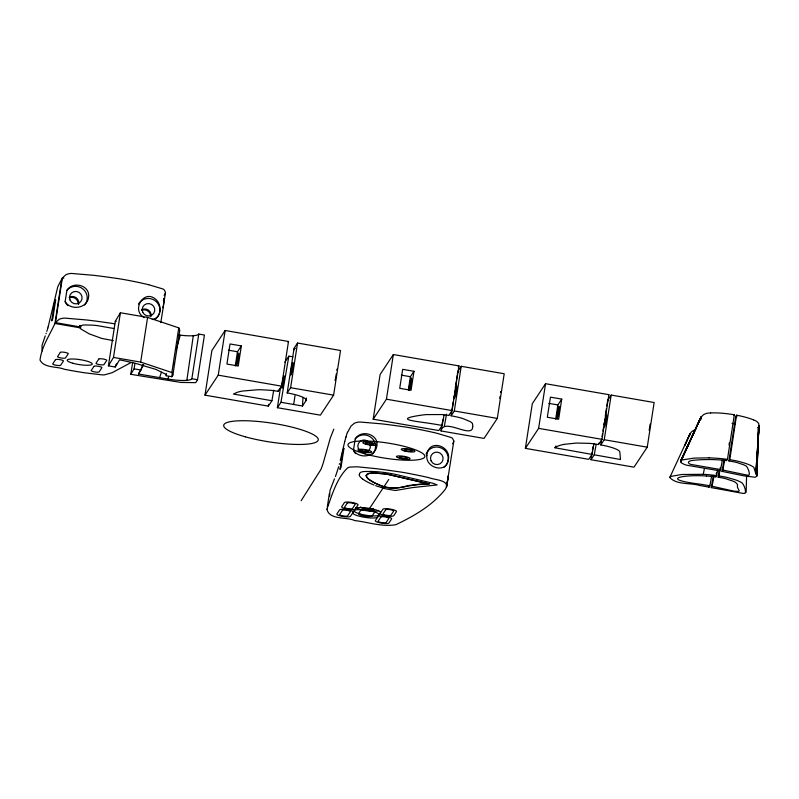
<?xml version="1.0" encoding="UTF-8"?>
<svg xmlns="http://www.w3.org/2000/svg" width="799" height="799" viewBox="0 0 799 799"><rect width="100%" height="100%" fill="white"/><g stroke="black" fill="none" stroke-linecap="round" stroke-linejoin="round"><path stroke-width="1.2" d="M756.923 475.934L757.212 452.244L756.923 475.934L755.554 477.073A5.253 1.039 8.8 0 1 754.426 477.163L743.989 475.864L722.016 471.37L724.094 459.665M746.156 492.254L746.596 475.894M759.04 425.817L758.441 427.235L756.903 475.715L755.814 473.487L759.05 425.477L758.601 423.3L756.703 421.433A22.512 4.454 8.8 0 0 755.085 420.544L753.547 419.865M758.77 426.786L756.833 475.465L758.441 427.235L757.871 427.665M756.533 474.736L758.91 426.466M756.114 473.997L759.02 425.977M302.461 406.012L306.047 400.599A21.903 4.325 8.8 0 0 287.181 392.918L294.092 348.254L297.538 343.041L340.534 350.491L333.612 395.155L320.369 415.15L277.383 407.7L280.968 402.287L302.461 406.012L302.981 397.562M755.814 473.487L759.05 425.647M446.911 485.692L448.259 475.884L446.531 487.05L453.832 441.028L452.504 438.301A14.302 2.826 8.8 0 0 450.996 437.462L437.073 433.308A100.764 19.915 8.8 0 0 420.634 429.712L416.609 428.933A69.843 13.803 8.8 0 0 405.872 427.085L392.369 425.178A182.741 36.125 8.8 0 0 381.842 423.87L359.959 422.022A12.195 2.407 8.8 0 0 358.342 422.132L356.364 422.521A48.699 9.628 8.8 0 0 355.665 422.741A44.374 8.769 8.8 0 0 354.297 423.29L351.001 426.097L347.485 432.539M334.491 478.811L329.957 490.516L329.637 496.039M163.226 306.926L163.126 307.775L164.244 298.666M113.288 340.584L101.803 338.436L89.128 333.822L80.709 328.888L80.539 325.503M80.19 328.319L80.08 325.922M148.744 284.734A100.764 19.915 8.8 0 0 132.314 281.138L128.289 280.359A69.843 13.803 8.8 0 0 117.553 278.511L104.05 276.604A182.741 36.125 8.8 0 0 93.523 275.305L71.64 273.448A12.195 2.407 8.8 0 0 70.022 273.558L68.035 273.957A48.699 9.628 8.8 0 0 67.346 274.167A44.374 8.769 8.8 0 0 65.967 274.716L62.362 277.972L55.451 322.636L79.62 326.831L79.82 325.433M166.182 375.74A21.903 4.325 8.8 0 0 165.793 374.232L155.875 369.398L136.839 363.735A75.955 15.011 8.8 0 0 119.53 359.86L115.216 367.011L108.414 365.842L115.336 321.178L120.409 312.769L147.585 317.423L178.776 327.87L179.775 330.357L172.864 375.021L171.845 376.709L166.182 375.74L166.482 373.652M143.72 364.514L138.487 374.002L167.93 379.046A21.903 4.325 8.8 0 0 191.86 378.746L198.771 334.072L204.434 335.041L197.523 379.715L195.745 382.651L180.894 382.431L130.796 374.312L132.674 362.237M186.856 380.344L193.298 335.71M472.469 423.53A31.321 6.192 8.8 0 0 470.401 421.722L462.861 418.536A24.08 4.764 8.8 0 0 451.105 415.8L453.193 401.957M453.612 399.18L454.022 396.414M455.27 388.114L455.69 385.338M455.829 384.419L456.389 380.733M456.668 378.886L457.218 375.19M457.358 374.272L457.777 371.505L461.223 366.302L504.209 373.752L497.298 418.416L484.054 438.411L441.068 430.961L442.796 419.795M293.672 404.494L295.001 395.685M327.32 506.966L329.358 493.532M753.487 419.865A29.533 5.833 8.8 0 0 736.558 415.18L735.729 416.439L728.908 460.963L733.152 461.692A15.441 3.056 8.8 0 1 737.207 462.621L743.47 464.728A26.327 5.203 8.8 0 1 746.576 466.346C748.024 468.324 750.371 473.857 748.873 475.335A2.587 0.509 8.8 0 1 748.283 475.355L722.885 470.062L722.016 471.37M736.568 415.18L729.767 459.675L728.908 460.963M273.727 390.152L271.92 400.718L233.458 394.057L236.943 392.429A79.85 15.78 8.8 0 1 242.497 391.041L257.927 389.752A45.923 9.079 8.8 0 1 261.033 389.762L269.832 390.232A21.903 4.325 8.8 0 1 278.132 391.35L278.312 390.112M306.047 400.599L306.446 398.032M563.924 444.374L576.299 443.055L589.332 443.355A21.903 4.325 8.8 0 1 598.531 444.544L598.751 443.145M606.841 405.872L607.709 400.269L611.165 395.066L654.151 402.516L647.24 447.18L633.997 467.175L591 459.725L594.266 454.801L620.513 459.505L619.824 452.204A21.903 4.325 8.8 0 0 600.798 444.943L601.657 439.37M602.086 436.584L602.516 433.787M706.456 476.024A32.369 6.402 8.8 0 1 715.834 476.873L716.703 475.585L717.562 470.012M718.151 477.203L719 475.924A23.321 4.614 8.8 0 1 726.671 477.353L735.43 479.849A31.131 6.152 8.8 0 1 740.124 481.777C743.799 482.516 746.506 491.205 745.117 493.253A5.403 1.069 8.8 0 1 743.03 493.402L711.26 487.62L712.119 486.311A63.57 12.564 8.8 0 1 717.832 487.53L733.852 491.125L738.735 491.465L739.195 490.706L737.437 487.24L737.487 484.424L735.679 482.496A26.457 5.233 8.8 0 0 733.302 481.238L725.182 478.541A17.228 3.406 8.8 0 0 718.151 477.213L719.22 470.241M719 475.924L719.859 470.351M722.316 460.264L720.648 469.622A52.834 10.447 8.8 0 0 714.446 468.504L691.345 464.499A7.291 1.438 8.8 0 1 689.197 463.73C685.322 460.034 696.748 460.204 698.915 459.834A89.897 17.768 8.8 0 1 702.601 459.635L710.8 459.525A41.298 8.16 8.8 0 1 720.468 459.994L726.601 460.643L727.46 459.345L734.321 414.771A28.994 5.733 8.8 0 0 710.76 412.963M130.527 362.826L112.1 372.714L104.299 374.891A9.468 1.868 8.8 0 1 102.042 374.871L85.074 372.843A88.619 17.518 8.8 0 1 73.198 370.906A99.645 19.695 8.8 0 1 64.25 369.228C56.789 366.152 44.115 368.309 40.02 360.069C41.528 346.936 49.528 335.35 54.941 323.475L61.853 278.811L57.778 286.751L48.2 326.711M65.148 301.603L66.896 290.337C72.829 280.659 90.397 285.253 88.579 297.178C87.331 308.484 70.692 310.961 65.148 301.603A11.526 11.256 33.5 0 0 67.875 305.667M108.414 365.842L113.488 357.433L120.409 312.769M130.796 374.312L134.102 368.848L134.961 363.265M172.864 375.021L171.865 372.534L140.674 362.087L147.585 317.423M163.455 300.264L163.745 298.407M160.819 322.666L165.513 292.384L164.125 289.687A14.282 2.826 8.8 0 0 162.656 288.888L148.754 284.734M171.865 372.534L178.776 327.87M171.845 376.709L172.274 373.912M173.723 364.604L174.002 362.746M271.92 400.718L268.334 406.132L204.983 395.155L211.895 350.491L225.138 330.496L288.489 341.473L281.578 386.147L278.132 391.35M204.983 395.155L218.227 375.16L225.138 330.496M235.276 365.932L237.473 351.75L241.338 345.917L230.022 343.96L226.916 364.054L238.222 366.022L241.338 345.917M268.334 406.132L268.624 404.274M277.383 407.7L280.409 388.164M287.181 392.918L290.626 387.715L297.538 343.041M353.478 450.167L355.215 438.901C361.478 428.584 380.024 434.706 376.669 446.991C374.302 457.398 358.791 459.016 353.478 450.167A11.526 11.256 33.5 0 0 355.625 453.642M444.014 415.2L442.167 425.487L438.801 430.561L373.183 419.195L380.104 374.531L393.348 354.536L458.956 365.902L452.044 410.576L448.838 415.42M373.183 419.195L386.426 399.2L393.348 354.536M408.379 389.762L410.396 376.709L413.982 371.295L402.666 369.338L399.73 388.324L411.046 390.282L413.982 371.295M451.105 415.79L454.311 410.966L461.223 366.302M593.997 443.365L591.999 454.411L588.743 459.335L525.382 448.359L532.304 403.685L545.547 383.7L608.898 394.676L601.987 439.34L598.531 444.544M525.382 448.359L538.626 428.364L545.547 383.7M555.685 419.135L557.882 404.943L561.747 399.12L550.431 397.153L547.325 417.258L558.631 419.215L561.747 399.12M591 459.725L592.159 452.284M592.439 450.416L593.018 446.701M602.945 431.001L603.375 428.214M603.954 424.489L604.234 422.631M605.243 416.119L605.822 412.394M605.972 411.465L606.401 408.669M600.798 444.943L604.244 439.73L611.165 395.066M715.844 476.883L716.054 475.485M716.274 474.097L716.493 472.698M729.018 445.013L729.367 442.776M472.848 425.917L472.469 423.53M472.748 426.436C472.778 439.899 443.595 416.958 441.068 430.961M292.853 356.783A21.903 4.325 8.8 0 1 288.848 356.164L280.968 402.287M716.703 475.585L714.126 475.255A39.93 7.89 8.8 0 0 703.29 474.316L681.667 474.496L670.681 476.454A28.015 5.533 8.8 0 0 669.812 477.532C676.733 485.113 690.316 482.626 699.764 485.492A56.729 11.216 8.8 0 1 709.023 487.17L709.372 485.223M709.033 487.17L709.892 485.862L711.719 475.625M711.26 487.62L713.337 475.914M710.641 412.913L708.393 413.093A22.162 4.385 8.8 0 0 706.596 413.383L703.689 414.541L701.043 417.108L680.558 461.432L681.437 462.911L684.344 464.439A10.916 2.157 8.8 0 0 685.562 464.858A10.397 2.057 8.8 0 0 686.96 465.258L709.722 469.123A50.127 9.908 8.8 0 1 714.206 469.872L719.789 470.921L720.408 467.415M712.119 486.311L713.946 476.064M722.885 470.062L724.763 459.525M444.404 425.917L446.521 414.162M594.266 454.801L596.124 444.514M703.27 474.306L704.368 468.713M79.62 326.831L82.437 325.153A15.141 2.996 8.8 0 1 84.085 324.963L92.344 325.123A26.457 5.233 8.8 0 1 97.258 325.593L113.967 328.529M453.812 441.138L452.743 443.775M340.284 460.384L344.788 441.428M339.485 463.63L339.305 464.329M338.676 466.756L335.44 476.564M48.17 326.801L47.77 328.209M167.93 379.046L168.639 376.519M176.189 349.712L176.719 347.815M176.988 346.866L180.274 335.171M47.74 328.319L47.57 328.908M345.947 437.133L346.446 435.465M165.423 292.913L164.175 295.61M47.311 329.787L46.811 331.395M116.085 365.562L116.674 363.815M46.232 333.173L46.052 333.702M142.801 364.624L140.894 370.017L138.487 374.002M116.055 364.644L115.216 367.011M159.56 377.617L161.468 372.214M293.812 350.032L294.432 348.304A21.903 4.325 8.8 0 1 295.37 348.474M680.678 460.983L701.192 416.918L680.588 461.203L701.043 417.108L700.583 418.276L701.162 419.195M45.243 335.9L42.037 345.278L42.037 349.942A63.411 12.604 8.6 0 0 42.487 350.881M689.897 434.017L684.863 445.303L690.146 433.547L669.862 477.363M700.693 417.677L680.628 461.892L700.913 417.298M591.999 454.411L554.975 447.78L555.974 445.942M333.802 429.193L330.307 438.052L323.215 463.08A67.366 5.983 -80.2 0 1 322.207 466.087L321.867 467.016A74.856 6.652 -80.2 0 1 320.848 469.582L301.163 500.703M288.059 342.122L288.489 341.473M284.863 362.177L288.848 356.164M458.306 366.891L458.956 365.902M369.438 508.623L388.753 479.47M608.468 395.325L608.898 394.676M733.901 415.39L734.321 414.771M719.789 470.921L720.648 469.622M55.451 322.636L59.056 319.38A44.374 8.769 8.8 0 1 60.424 318.831A48.699 9.628 8.8 0 1 61.124 318.621L63.101 318.232A12.195 2.407 8.8 0 1 64.719 318.112L86.612 319.97A182.741 36.125 8.8 0 1 97.128 321.268L110.642 323.176A69.843 13.803 8.8 0 1 114.706 323.835M695.689 429.662C693.272 430.262 689.927 432.289 689.966 434.966M152.229 319.54C161.907 318.132 162.207 304.119 155.396 299.046C144.16 289.438 131.715 309.033 143.021 316.794M709.023 457.867L695.879 458.057A136.659 27.016 8.8 0 0 693.472 458.187L681.757 460.034A27.835 5.503 8.8 0 0 680.558 461.432M706.426 476.014C685.342 474.416 656.828 478.801 700.453 484.214A56.929 11.256 8.8 0 1 709.902 485.862M727.46 459.345L722.855 458.786A37.293 7.371 8.8 0 0 720.139 458.516A44.934 8.879 8.8 0 0 709.053 457.877M729.767 459.675L735.34 460.663A21.293 4.205 8.8 0 1 738.546 461.373L745.147 463.25A30.861 6.102 8.8 0 1 751.41 465.807L752.868 466.656A25.638 5.064 8.8 0 1 753.886 467.465L755.664 473.228M115.336 321.178L116.255 321.338M113.488 357.433L140.674 362.087M134.102 368.848L140.894 370.017M191.86 378.746L197.523 379.715M62.362 277.972L63.85 278.232M401.348 375.14L410.396 376.709M548.833 403.375L557.882 404.943M228.424 350.182L237.473 351.75M54.941 323.475L79.84 327.79M386.426 399.2L452.044 410.576M454.311 410.966L497.298 418.416M538.626 428.364L601.987 439.34M604.244 439.73L647.24 447.18M218.227 375.16L281.578 386.147M290.626 387.715L333.612 395.155M732.024 423.37L734.99 423.949M375.64 485.692L384.998 488.678L394.506 490.366A4.964 0.979 8.8 0 0 396.054 490.416L412.414 487.6L437.163 484.943L433.228 483.345L399.73 475.395A28.984 5.733 8.8 0 0 370.486 471.42C367.29 471.81 359.021 470.351 359.37 474.736M144.09 317.603L143.47 317.153M362.386 478.871L364.344 480.199A80.01 15.81 8.8 0 0 374.042 485.033M735.739 416.429A22.622 4.474 8.8 0 1 736.998 416.688M198.771 334.072A21.903 4.325 8.8 0 1 178.537 334.951M650.156 424.099A11.526 1.029 -80.2 0 1 649.138 430.351M607.709 400.269A21.903 4.325 8.8 0 1 608.658 400.439M554.945 447.78A76.964 15.211 8.8 0 1 563.984 444.394M336.888 369.178A11.526 1.029 -80.2 0 1 336.788 370.107M336.249 374.072A11.526 1.029 -80.2 0 1 335.071 380.524M500.643 391.56A11.526 1.029 -80.2 0 1 500.564 392.439M500.074 396.334A11.526 1.029 -80.2 0 1 499.765 398.341M457.777 371.495A22.242 4.395 8.8 0 1 458.806 371.685M353.198 512.189A6.911 1.368 8.8 0 0 347.235 509.772A6.911 1.368 8.8 0 0 339.625 509.842L336.858 514.007A6.911 1.368 8.8 0 0 342.821 516.434A6.911 1.368 8.8 0 0 350.441 516.354L358.022 504.908A6.911 1.368 8.8 0 0 352.069 502.481A6.911 1.368 8.8 0 0 344.449 502.551L341.692 506.716A6.911 1.368 8.8 0 0 347.655 509.143A6.911 1.368 8.8 0 0 355.265 509.073M380.154 513.387A6.911 1.368 8.8 0 0 386.117 515.804A6.911 1.368 8.8 0 0 393.727 515.735L396.494 511.57A6.911 1.368 8.8 0 0 390.531 509.143A6.911 1.368 8.8 0 0 382.911 509.213L375.33 520.668A6.911 1.368 8.8 0 0 381.283 523.095A6.911 1.368 8.8 0 0 388.903 523.025L391.66 518.861A6.911 1.368 8.8 0 0 385.697 516.434A6.911 1.368 8.8 0 0 378.087 516.504M377.737 517.023A12.684 2.507 8.8 0 1 363.775 517.163A12.684 2.507 8.8 0 1 352.848 512.718M355.615 508.554A12.684 2.507 8.8 0 1 369.567 508.414A12.684 2.507 8.8 0 1 380.504 512.858M69.323 297.757A6.342 6.192 33.5 0 1 78.212 304.01M141.723 310.302A6.342 6.192 33.5 0 1 150.621 315.975M66.896 290.337A11.526 11.256 33.5 0 1 83.026 289.038A11.526 11.256 33.5 0 1 84.634 305.058M138.477 304.049A11.526 11.256 33.5 0 1 156.045 301.453A11.526 11.256 33.5 0 1 155.246 319.071M69.303 297.208A6.342 6.192 33.5 0 1 78.592 304.279M141.703 309.752A6.342 6.192 33.5 0 1 151.111 316.284M362.526 478.881A54.761 10.826 8.8 0 1 359.24 474.716M448.838 415.42A21.953 4.345 8.8 0 0 441.927 414.561L426.247 414.591A81.228 16.05 8.8 0 0 422.351 415.021C393.757 419.076 412.214 420.823 429.323 423.31A69.323 13.703 8.8 0 1 442.177 425.477M346.506 435.006A56.359 3.745 -81 0 1 347.495 432.309M344.808 441.268A60.734 3.965 -80.8 0 1 345.967 436.973M355.215 438.901A11.526 11.256 33.5 0 1 371.665 437.872A11.526 11.256 33.5 0 1 372.414 454.222M373.183 508.544A6.911 1.368 8.8 0 1 367.39 508.783A6.911 1.368 8.8 0 1 360.349 506.985M378.776 510.331A12.684 2.507 8.8 0 1 368.918 511.03A12.684 2.507 8.8 0 1 355.555 507.864M426.107 454.072A11.526 11.256 33.5 0 1 443.405 449.248A11.526 11.256 33.5 0 1 444.214 467.155M426.866 455.64C425.358 467.675 445.842 473.837 448.159 460.534C452.284 445.632 427.884 438.002 426.866 455.64M366.222 475.685L367.969 478.661L373.113 482.027A75.046 14.831 8.8 0 0 379.285 484.923C395.175 493.223 412.614 482.216 429.463 483.954L388.214 474.446A21.463 4.245 8.8 0 0 378.007 473.288L372.114 473.128A15.131 2.996 8.8 0 0 368.709 473.368C360.289 476.524 375.27 483.365 378.317 484.594C387.455 488.648 397.662 489.008 407.071 485.772A51.745 10.227 8.8 0 1 411.335 485.223L428.494 483.854L388.064 474.446A26.457 5.233 8.8 0 0 383.001 473.757C377.847 473.937 369.837 470.901 366.222 475.685M326.941 509.123C329.168 520.229 346.646 516.713 354.756 520.568C368.339 522.117 382.312 527.21 395.984 524.643C414.281 515.894 432.529 505.427 445.313 489.268C451.125 479.899 434.326 479.999 429.013 477.702A104.639 20.684 8.8 0 0 421.642 476.024L408.359 473.348A68.824 13.603 8.8 0 0 400.329 471.969L385.458 469.842A183.66 36.305 8.8 0 0 374.931 468.544L357.023 466.776L349.802 467.095A44.984 8.889 8.8 0 0 347.715 467.795C336.739 478.241 331.994 495.03 326.941 509.123M54.672 301.902L51.735 320.878L52.774 318.741L55.71 299.755L54.672 301.902M342.901 450.456L339.965 469.432L341.023 467.295L343.96 448.319L342.901 450.456M55.501 359.68L52.744 363.845A4.035 0.799 8.8 0 0 56.22 365.263A4.035 0.799 8.8 0 0 60.664 365.213L63.421 361.048A4.035 0.799 8.8 0 0 59.945 359.64A4.035 0.799 8.8 0 0 55.501 359.68M60.334 352.389L57.578 356.554A4.035 0.799 8.8 0 0 61.054 357.972A4.035 0.799 8.8 0 0 65.498 357.922L68.255 353.757A4.035 0.799 8.8 0 0 64.779 352.349A4.035 0.799 8.8 0 0 60.334 352.389M93.972 366.341L91.206 370.506A4.035 0.799 8.8 0 0 94.691 371.925A4.035 0.799 8.8 0 0 99.126 371.885L101.892 367.72A4.035 0.799 8.8 0 0 98.417 366.302A4.035 0.799 8.8 0 0 93.972 366.341M98.796 359.051L96.04 363.215A4.035 0.799 8.8 0 0 99.515 364.634A4.035 0.799 8.8 0 0 103.96 364.594L106.716 360.429A4.035 0.799 8.8 0 0 103.241 359.011A4.035 0.799 8.8 0 0 98.796 359.051M342.451 510.331L339.685 514.496A4.035 0.799 8.8 0 0 343.171 515.914A4.035 0.799 8.8 0 0 347.605 515.864L350.371 511.7A4.035 0.799 8.8 0 0 346.896 510.291A4.035 0.799 8.8 0 0 342.451 510.331M347.275 503.04L344.519 507.205A4.035 0.799 8.8 0 0 347.994 508.623A4.035 0.799 8.8 0 0 352.439 508.583L355.195 504.419A4.035 0.799 8.8 0 0 351.72 503A4.035 0.799 8.8 0 0 347.275 503.04M361.268 509.532L358.511 513.697A6.911 1.368 8.8 0 0 364.464 516.124A6.911 1.368 8.8 0 0 372.084 516.044L374.841 511.879A6.911 1.368 8.8 0 0 368.878 509.452A6.911 1.368 8.8 0 0 361.268 509.532M380.913 516.993L378.157 521.158A4.035 0.799 8.8 0 0 381.632 522.576A4.035 0.799 8.8 0 0 386.077 522.536L388.833 518.371A4.035 0.799 8.8 0 0 385.358 516.953A4.035 0.799 8.8 0 0 380.913 516.993M385.737 509.712L382.981 513.877A4.035 0.799 8.8 0 0 386.456 515.285A4.035 0.799 8.8 0 0 390.901 515.245L393.657 511.08A4.035 0.799 8.8 0 0 390.182 509.662A4.035 0.799 8.8 0 0 385.737 509.712M245.313 436.813A47.84 9.458 8.8 0 0 318.222 440.089A47.84 9.458 8.8 0 0 249.408 420.873A47.84 9.458 8.8 0 0 245.313 436.813M605.342 424.349A6.342 0.559 -80.2 0 0 606.621 414.511A6.342 0.559 -80.2 0 0 604.533 423.33A6.342 0.559 -80.2 0 0 605.342 424.349M557.822 416.119A6.342 0.559 -80.2 0 0 559.1 406.282A6.342 0.559 -80.2 0 0 557.013 415.1A6.342 0.559 -80.2 0 0 557.822 416.119M291.725 372.324A6.342 0.559 -80.2 0 0 293.003 362.486A6.342 0.559 -80.2 0 0 290.906 371.305A6.342 0.559 -80.2 0 0 291.725 372.324M282.886 385.657A6.342 0.559 -80.2 0 0 284.174 375.82A6.342 0.559 -80.2 0 0 282.077 384.639A6.342 0.559 -80.2 0 0 282.886 385.657M237.413 362.916A6.342 0.559 -80.2 0 0 238.701 353.078A6.342 0.559 -80.2 0 0 236.604 361.897A6.342 0.559 -80.2 0 0 237.413 362.916M361.058 451.545A6.911 1.368 8.8 0 0 371.595 452.024A6.911 1.368 8.8 0 0 361.647 449.238A6.911 1.368 8.8 0 0 361.058 451.545M365.892 444.254A6.911 1.368 8.8 0 0 376.429 444.733A6.911 1.368 8.8 0 0 366.481 441.957A6.911 1.368 8.8 0 0 365.892 444.254M399.52 458.207A6.911 1.368 8.8 0 0 410.067 458.686A6.911 1.368 8.8 0 0 400.119 455.909A6.911 1.368 8.8 0 0 399.52 458.207M404.354 450.926A6.911 1.368 8.8 0 0 414.891 451.395A6.911 1.368 8.8 0 0 404.943 448.619A6.911 1.368 8.8 0 0 404.354 450.926M365.063 453.912A38.871 7.68 8.8 0 0 424.768 456.828A38.871 7.68 8.8 0 0 369.418 441.128A38.871 7.68 8.8 0 0 365.063 453.912M362.606 451.295A4.035 0.799 8.8 0 0 368.758 451.565A4.035 0.799 8.8 0 0 362.946 449.947A4.035 0.799 8.8 0 0 362.606 451.295M367.43 444.004A4.035 0.799 8.8 0 0 373.582 444.284A4.035 0.799 8.8 0 0 367.78 442.656A4.035 0.799 8.8 0 0 367.43 444.004M401.068 457.957A4.035 0.799 8.8 0 0 407.22 458.236A4.035 0.799 8.8 0 0 401.418 456.609A4.035 0.799 8.8 0 0 401.068 457.957M405.902 450.666A4.035 0.799 8.8 0 0 412.044 450.946A4.035 0.799 8.8 0 0 406.242 449.328A4.035 0.799 8.8 0 0 405.902 450.666M455.4 395.585A6.342 0.559 -80.2 0 0 456.678 385.747A6.342 0.559 -80.2 0 0 454.591 394.566A6.342 0.559 -80.2 0 0 455.4 395.585M359.87 513.907A12.684 2.507 8.8 0 0 379.195 514.776A12.684 2.507 8.8 0 0 360.958 509.682A12.684 2.507 8.8 0 0 359.87 513.907M72.929 363.255A12.684 2.507 8.8 0 0 92.255 364.124A12.684 2.507 8.8 0 0 74.017 359.031A12.684 2.507 8.8 0 0 72.929 363.255M70.042 300.064A6.342 6.192 33.5 0 0 80.879 301.443A6.342 6.192 33.5 0 0 76.454 291.475A6.342 6.192 33.5 0 0 70.042 300.064M142.721 312.199A6.342 6.192 33.5 0 0 153.568 313.568A6.342 6.192 33.5 0 0 149.133 303.6A6.342 6.192 33.5 0 0 142.721 312.199M410.147 387.745A6.342 0.559 -80.2 0 0 411.425 377.907A6.342 0.559 -80.2 0 0 409.338 386.726A6.342 0.559 -80.2 0 0 410.147 387.745M431.041 460.763A6.342 6.192 33.5 0 0 441.887 462.142A6.342 6.192 33.5 0 0 437.452 452.174A6.342 6.192 33.5 0 0 431.041 460.763M358.361 448.639A6.342 6.192 33.5 0 0 369.208 450.007A6.342 6.192 33.5 0 0 364.773 440.049A6.342 6.192 33.5 0 0 358.361 448.639"/></g></svg>
